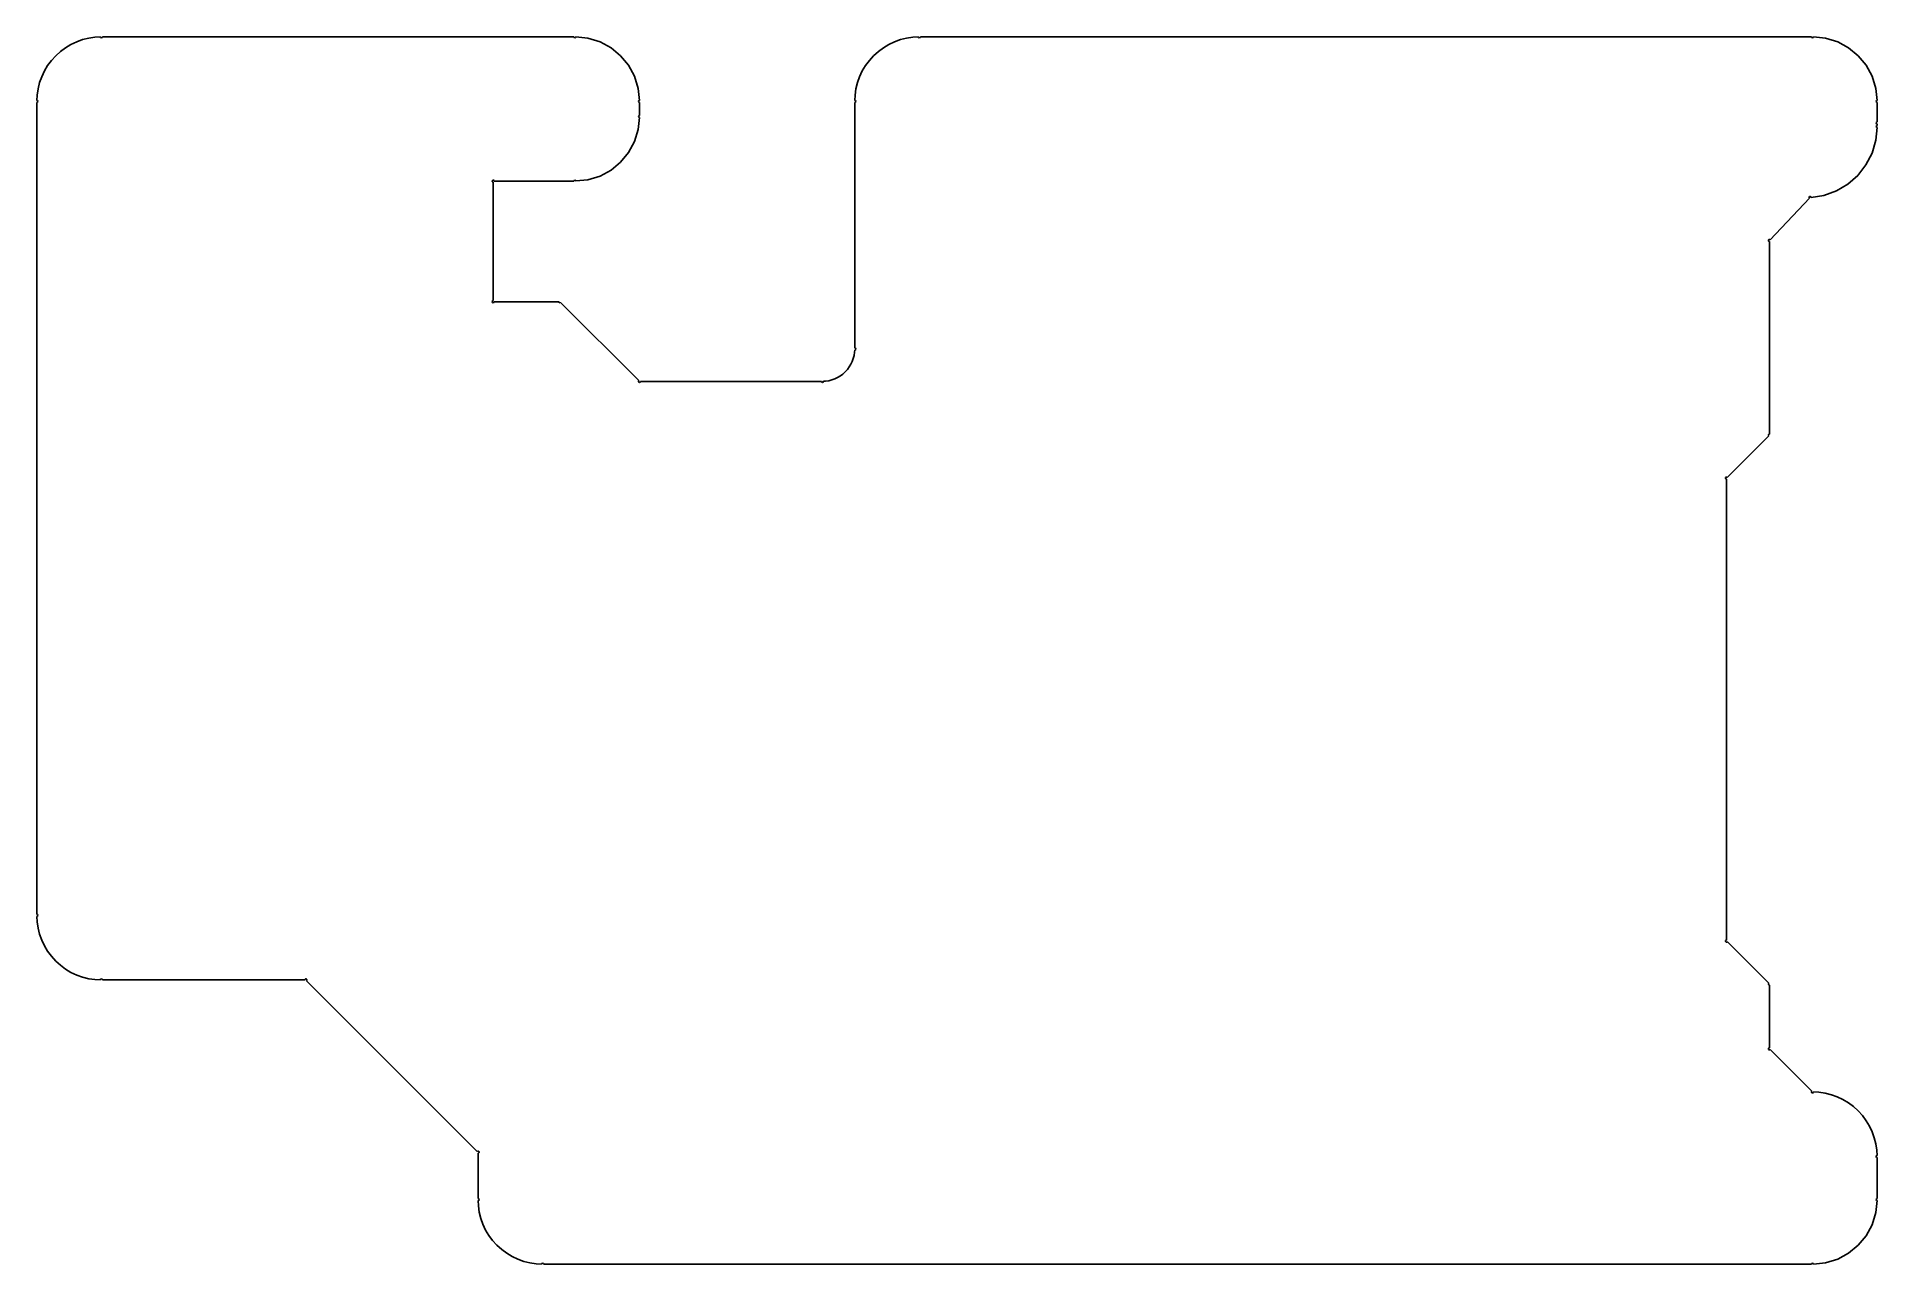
# Model space of a CAD drawing. Header units: millimetres. Extents: x 0 to 85.5, y 0 to 57.
import ezdxf

# ---------------------------------------------------------------- set-up
doc = ezdxf.new("R2010")
doc.units = ezdxf.units.MM

msp = doc.modelspace()

# ---------------------------------------------------------------- linework, layer by layer
for p, q in [((1.336, 56.496, 1.6), (1.099, 56.321, 1.6)), ((1.587, 56.647, 1.6), (1.336, 56.496, 1.6)), ((1.852, 56.772, 1.6), (1.587, 56.647, 1.6)), ((2.127, 56.87, 1.6), (1.852, 56.772, 1.6)), ((2.412, 56.942, 1.6), (2.127, 56.87, 1.6)), ((2.703, 56.985, 1.6), (2.412, 56.942, 1.6)), ((2.95, 56.998, 1.6), (2.703, 56.985, 1.6)), ((2.965, 56.965, 1.6), (2.95, 56.998, 1.6)), ((3, 56.95, 1.6), (2.965, 56.965, 1.6)), ((3.035, 56.965, 1.6), (3, 56.95, 1.6)), ((3.05, 57, 1.6), (3.035, 56.965, 1.6)), ((24.95, 57, 1.6), (3.05, 57, 1.6)), ((24.965, 56.965, 1.6), (24.95, 57, 1.6)), ((25, 56.95, 1.6), (24.965, 56.965, 1.6)), ((25.035, 56.965, 1.6), (25, 56.95, 1.6)), ((25.049, 56.995, 1.6), (25.035, 56.965, 1.6)), ((25.605, 56.939, 1.6), (25.049, 56.995, 1.6)), ((26.168, 56.764, 1.6), (25.605, 56.939, 1.6)), ((26.677, 56.488, 1.6), (26.168, 56.764, 1.6)), ((27.121, 56.121, 1.6), (26.677, 56.488, 1.6)), ((39.336, 56.496, 1.6), (39.099, 56.321, 1.6)), ((39.587, 56.647, 1.6), (39.336, 56.496, 1.6)), ((39.852, 56.772, 1.6), (39.587, 56.647, 1.6)), ((40.127, 56.87, 1.6), (39.852, 56.772, 1.6)), ((40.412, 56.942, 1.6), (40.127, 56.87, 1.6)), ((40.703, 56.985, 1.6), (40.412, 56.942, 1.6)), ((40.95, 56.998, 1.6), (40.703, 56.985, 1.6)), ((40.965, 56.965, 1.6), (40.95, 56.998, 1.6)), ((41, 56.95, 1.6), (40.965, 56.965, 1.6)), ((41.035, 56.965, 1.6), (41, 56.95, 1.6)), ((41.05, 57, 1.6), (41.035, 56.965, 1.6)), ((82.45, 57, 1.6), (41.05, 57, 1.6)), ((82.465, 56.965, 1.6), (82.45, 57, 1.6)), ((82.5, 56.95, 1.6), (82.465, 56.965, 1.6)), ((82.535, 56.965, 1.6), (82.5, 56.95, 1.6)), ((82.549, 56.995, 1.6), (82.535, 56.965, 1.6)), ((83.105, 56.939, 1.6), (82.549, 56.995, 1.6)), ((83.668, 56.764, 1.6), (83.105, 56.939, 1.6)), ((84.177, 56.488, 1.6), (83.668, 56.764, 1.6)), ((84.621, 56.121, 1.6), (84.177, 56.488, 1.6)), ((0.504, 55.664, 1.6), (0.353, 55.413, 1.6)), ((0.679, 55.901, 1.6), (0.504, 55.664, 1.6)), ((0.879, 56.121, 1.6), (0.679, 55.901, 1.6)), ((1.099, 56.321, 1.6), (0.879, 56.121, 1.6)), ((27.488, 55.677, 1.6), (27.121, 56.121, 1.6)), ((27.764, 55.168, 1.6), (27.488, 55.677, 1.6)), ((38.504, 55.664, 1.6), (38.353, 55.413, 1.6)), ((38.679, 55.901, 1.6), (38.504, 55.664, 1.6)), ((38.879, 56.121, 1.6), (38.679, 55.901, 1.6)), ((39.099, 56.321, 1.6), (38.879, 56.121, 1.6)), ((84.988, 55.677, 1.6), (84.621, 56.121, 1.6)), ((85.264, 55.168, 1.6), (84.988, 55.677, 1.6)), ((0.13, 54.873, 1.6), (0.058, 54.588, 1.6)), ((0.228, 55.148, 1.6), (0.13, 54.873, 1.6)), ((0.353, 55.413, 1.6), (0.228, 55.148, 1.6)), ((27.939, 54.605, 1.6), (27.764, 55.168, 1.6)), ((38.13, 54.873, 1.6), (38.058, 54.588, 1.6)), ((38.228, 55.148, 1.6), (38.13, 54.873, 1.6)), ((38.353, 55.413, 1.6), (38.228, 55.148, 1.6)), ((85.439, 54.605, 1.6), (85.264, 55.168, 1.6)), ((0.035, 53.965, 1.6), (0, 53.95, 1.6)), ((0, 53.95, 1.6), (0, 16.25, 1.6)), ((0.015, 54.297, 1.6), (0.002, 54.05, 1.6)), ((0.002, 54.05, 1.6), (0.035, 54.035, 1.6)), ((0.058, 54.588, 1.6), (0.015, 54.297, 1.6)), ((0.035, 54.035, 1.6), (0.05, 54, 1.6)), ((0.05, 54, 1.6), (0.035, 53.965, 1.6)), ((27.995, 54.049, 1.6), (27.939, 54.605, 1.6)), ((27.95, 54, 1.6), (27.965, 54.035, 1.6)), ((27.965, 53.965, 1.6), (27.95, 54, 1.6)), ((27.965, 54.035, 1.6), (27.995, 54.049, 1.6)), ((28, 53.95, 1.6), (27.965, 53.965, 1.6)), ((28, 53.35, 1.6), (28, 53.95, 1.6)), ((38.035, 53.965, 1.6), (38, 53.95, 1.6)), ((38, 53.95, 1.6), (38, 42.55, 1.6)), ((38.015, 54.297, 1.6), (38.002, 54.05, 1.6)), ((38.002, 54.05, 1.6), (38.035, 54.035, 1.6)), ((38.058, 54.588, 1.6), (38.015, 54.297, 1.6)), ((38.035, 54.035, 1.6), (38.05, 54, 1.6)), ((38.05, 54, 1.6), (38.035, 53.965, 1.6)), ((85.495, 54.049, 1.6), (85.439, 54.605, 1.6)), ((85.45, 54, 1.6), (85.465, 54.035, 1.6)), ((85.465, 53.965, 1.6), (85.45, 54, 1.6)), ((85.465, 54.035, 1.6), (85.495, 54.049, 1.6)), ((85.5, 53.95, 1.6), (85.465, 53.965, 1.6)), ((85.5, 53.05, 1.6), (85.5, 53.95, 1.6)), ((27.939, 52.695, 1.6), (27.995, 53.251, 1.6)), ((27.95, 53.3, 1.6), (27.965, 53.335, 1.6)), ((27.965, 53.265, 1.6), (27.95, 53.3, 1.6)), ((27.965, 53.335, 1.6), (28, 53.35, 1.6)), ((27.995, 53.251, 1.6), (27.965, 53.265, 1.6)), ((85.45, 53, 1.6), (85.465, 53.035, 1.6)), ((85.465, 53.035, 1.6), (85.5, 53.05, 1.6)), ((27.764, 52.132, 1.6), (27.939, 52.695, 1.6)), ((85.263, 51.597, 1.6), (85.442, 52.197, 1.6)), ((85.442, 52.197, 1.6), (85.499, 52.788, 1.6)), ((85.465, 52.965, 1.6), (85.45, 53, 1.6)), ((85.454, 52.838, 1.6), (85.469, 52.873, 1.6)), ((85.469, 52.803, 1.6), (85.454, 52.838, 1.6)), ((85.502, 52.95, 1.6), (85.465, 52.965, 1.6)), ((85.469, 52.873, 1.6), (85.504, 52.888, 1.6)), ((85.499, 52.788, 1.6), (85.469, 52.803, 1.6)), ((85.504, 52.888, 1.6), (85.502, 52.95, 1.6)), ((27.121, 51.179, 1.6), (27.488, 51.623, 1.6)), ((27.488, 51.623, 1.6), (27.764, 52.132, 1.6)), ((84.979, 51.049, 1.6), (85.263, 51.597, 1.6)), ((25.605, 50.361, 1.6), (26.168, 50.536, 1.6)), ((26.168, 50.536, 1.6), (26.677, 50.812, 1.6)), ((26.677, 50.812, 1.6), (27.121, 51.179, 1.6)), ((84.142, 50.163, 1.6), (84.601, 50.567, 1.6)), ((84.601, 50.567, 1.6), (84.979, 51.049, 1.6)), ((21.151, 50.31, 1.6), (21.165, 50.335, 1.6)), ((21.154, 50.281, 1.6), (21.151, 50.31, 1.6)), ((21.172, 50.259, 1.6), (21.154, 50.281, 1.6)), ((21.165, 50.335, 1.6), (21.19, 50.349, 1.6)), ((21.2, 50.25, 1.6), (21.172, 50.259, 1.6)), ((21.19, 50.349, 1.6), (21.219, 50.346, 1.6)), ((21.2, 44.75, 1.6), (21.2, 50.25, 1.6)), ((21.219, 50.346, 1.6), (21.241, 50.328, 1.6)), ((21.241, 50.328, 1.6), (21.25, 50.3, 1.6)), ((21.25, 50.3, 1.6), (24.95, 50.3, 1.6)), ((24.95, 50.3, 1.6), (24.965, 50.335, 1.6)), ((24.965, 50.335, 1.6), (25, 50.35, 1.6)), ((25, 50.35, 1.6), (25.035, 50.335, 1.6)), ((25.035, 50.335, 1.6), (25.049, 50.305, 1.6)), ((25.049, 50.305, 1.6), (25.605, 50.361, 1.6)), ((82.435, 49.544, 1.6), (83.022, 49.635, 1.6)), ((83.022, 49.635, 1.6), (83.611, 49.848, 1.6)), ((83.611, 49.848, 1.6), (84.142, 50.163, 1.6)), ((80.534, 47.576, 1.6), (82.352, 49.5, 1.6)), ((82.336, 49.537, 1.6), (82.34, 49.556, 1.6)), ((82.352, 49.5, 1.6), (82.336, 49.537, 1.6)), ((82.34, 49.556, 1.6), (82.358, 49.578, 1.6)), ((82.358, 49.578, 1.6), (82.386, 49.587, 1.6)), ((82.386, 49.587, 1.6), (82.405, 49.583, 1.6)), ((82.405, 49.583, 1.6), (82.427, 49.565, 1.6)), ((82.427, 49.565, 1.6), (82.435, 49.544, 1.6)), ((80.45, 47.54, 1.6), (80.454, 47.559, 1.6)), ((80.459, 47.512, 1.6), (80.45, 47.54, 1.6)), ((80.454, 47.559, 1.6), (80.472, 47.581, 1.6)), ((80.481, 47.494, 1.6), (80.459, 47.512, 1.6)), ((80.472, 47.581, 1.6), (80.49, 47.589, 1.6)), ((80.5, 47.49, 1.6), (80.481, 47.494, 1.6)), ((80.49, 47.589, 1.6), (80.51, 47.589, 1.6)), ((80.5, 38.55, 1.6), (80.5, 47.49, 1.6)), ((80.51, 47.589, 1.6), (80.534, 47.576, 1.6)), ((21.15, 44.7, 1.6), (21.165, 44.735, 1.6)), ((21.165, 44.665, 1.6), (21.15, 44.7, 1.6)), ((21.165, 44.735, 1.6), (21.2, 44.75, 1.6)), ((21.2, 44.65, 1.6), (21.165, 44.665, 1.6)), ((21.235, 44.665, 1.6), (21.2, 44.65, 1.6)), ((21.25, 44.7, 1.6), (21.235, 44.665, 1.6)), ((24.25, 44.7, 1.6), (21.25, 44.7, 1.6)), ((24.259, 44.672, 1.6), (24.25, 44.7, 1.6)), ((24.281, 44.654, 1.6), (24.259, 44.672, 1.6)), ((24.31, 44.651, 1.6), (24.281, 44.654, 1.6)), ((24.335, 44.665, 1.6), (24.31, 44.651, 1.6)), ((27.965, 41.035, 1.6), (24.335, 44.665, 1.6)), ((37.886, 41.926, 1.6), (37.823, 41.794, 1.6)), ((37.935, 42.064, 1.6), (37.886, 41.926, 1.6)), ((37.971, 42.206, 1.6), (37.935, 42.064, 1.6)), ((37.993, 42.352, 1.6), (37.971, 42.206, 1.6)), ((37.998, 42.45, 1.6), (37.993, 42.352, 1.6)), ((38.035, 42.465, 1.6), (37.998, 42.45, 1.6)), ((38, 42.55, 1.6), (38.035, 42.535, 1.6)), ((38.035, 42.535, 1.6), (38.05, 42.5, 1.6)), ((38.05, 42.5, 1.6), (38.035, 42.465, 1.6)), ((36.936, 41.065, 1.6), (36.794, 41.029, 1.6)), ((37.074, 41.114, 1.6), (36.936, 41.065, 1.6)), ((37.206, 41.177, 1.6), (37.074, 41.114, 1.6)), ((37.332, 41.252, 1.6), (37.206, 41.177, 1.6)), ((37.451, 41.34, 1.6), (37.332, 41.252, 1.6)), ((37.561, 41.439, 1.6), (37.451, 41.34, 1.6)), ((37.66, 41.549, 1.6), (37.561, 41.439, 1.6)), ((37.748, 41.668, 1.6), (37.66, 41.549, 1.6)), ((37.823, 41.794, 1.6), (37.748, 41.668, 1.6)), ((27.951, 41.01, 1.6), (27.965, 41.035, 1.6)), ((27.954, 40.981, 1.6), (27.951, 41.01, 1.6)), ((27.972, 40.959, 1.6), (27.954, 40.981, 1.6)), ((28, 40.95, 1.6), (27.972, 40.959, 1.6)), ((28.035, 40.965, 1.6), (28, 40.95, 1.6)), ((28.05, 41, 1.6), (28.035, 40.965, 1.6)), ((36.45, 41, 1.6), (28.05, 41, 1.6)), ((36.465, 40.965, 1.6), (36.45, 41, 1.6)), ((36.5, 40.95, 1.6), (36.465, 40.965, 1.6)), ((36.535, 40.965, 1.6), (36.5, 40.95, 1.6)), ((36.55, 41.002, 1.6), (36.535, 40.965, 1.6)), ((36.648, 41.007, 1.6), (36.55, 41.002, 1.6)), ((36.794, 41.029, 1.6), (36.648, 41.007, 1.6)), ((80.451, 38.49, 1.6), (80.454, 38.519, 1.6)), ((80.465, 38.465, 1.6), (80.451, 38.49, 1.6)), ((80.454, 38.519, 1.6), (80.472, 38.541, 1.6)), ((80.472, 38.541, 1.6), (80.5, 38.55, 1.6)), ((78.535, 36.535, 1.6), (80.465, 38.465, 1.6)), ((78.45, 36.5, 1.6), (78.459, 36.528, 1.6)), ((78.465, 36.465, 1.6), (78.45, 36.5, 1.6)), ((78.459, 36.528, 1.6), (78.481, 36.546, 1.6)), ((78.5, 36.45, 1.6), (78.465, 36.465, 1.6)), ((78.481, 36.546, 1.6), (78.51, 36.549, 1.6)), ((78.5, 15.05, 1.6), (78.5, 36.45, 1.6)), ((78.51, 36.549, 1.6), (78.535, 36.535, 1.6)), ((0, 16.25, 1.6), (0.035, 16.235, 1.6)), ((0.035, 16.165, 1.6), (0.002, 16.15, 1.6)), ((0.002, 16.15, 1.6), (0.015, 15.903, 1.6)), ((0.015, 15.903, 1.6), (0.058, 15.612, 1.6)), ((0.035, 16.235, 1.6), (0.05, 16.2, 1.6)), ((0.05, 16.2, 1.6), (0.035, 16.165, 1.6)), ((0.058, 15.612, 1.6), (0.13, 15.327, 1.6)), ((0.13, 15.327, 1.6), (0.228, 15.052, 1.6)), ((0.228, 15.052, 1.6), (0.353, 14.787, 1.6)), ((0.353, 14.787, 1.6), (0.504, 14.536, 1.6)), ((78.451, 14.99, 1.6), (78.459, 15.028, 1.6)), ((78.465, 14.965, 1.6), (78.451, 14.99, 1.6)), ((78.459, 15.028, 1.6), (78.481, 15.046, 1.6)), ((78.49, 14.951, 1.6), (78.465, 14.965, 1.6)), ((78.481, 15.046, 1.6), (78.5, 15.05, 1.6)), ((78.52, 14.951, 1.6), (78.49, 14.951, 1.6)), ((78.545, 14.965, 1.6), (78.52, 14.951, 1.6)), ((80.465, 13.045, 1.6), (78.545, 14.965, 1.6)), ((0.504, 14.536, 1.6), (0.679, 14.299, 1.6)), ((0.679, 14.299, 1.6), (0.879, 14.079, 1.6)), ((0.879, 14.079, 1.6), (1.099, 13.879, 1.6)), ((1.099, 13.879, 1.6), (1.336, 13.704, 1.6)), ((1.336, 13.704, 1.6), (1.587, 13.553, 1.6)), ((1.587, 13.553, 1.6), (1.852, 13.428, 1.6)), ((1.852, 13.428, 1.6), (2.127, 13.33, 1.6)), ((2.127, 13.33, 1.6), (2.412, 13.258, 1.6)), ((2.412, 13.258, 1.6), (2.703, 13.215, 1.6)), ((2.703, 13.215, 1.6), (2.95, 13.202, 1.6)), ((2.95, 13.202, 1.6), (2.965, 13.235, 1.6)), ((2.965, 13.235, 1.6), (3, 13.25, 1.6)), ((3, 13.25, 1.6), (3.035, 13.235, 1.6)), ((3.035, 13.235, 1.6), (3.05, 13.2, 1.6)), ((3.05, 13.2, 1.6), (12.45, 13.2, 1.6)), ((12.45, 13.2, 1.6), (12.459, 13.228, 1.6)), ((12.459, 13.228, 1.6), (12.481, 13.246, 1.6)), ((12.481, 13.246, 1.6), (12.5, 13.25, 1.6)), ((12.5, 13.25, 1.6), (12.528, 13.241, 1.6)), ((12.528, 13.241, 1.6), (12.546, 13.219, 1.6)), ((12.55, 13.2, 1.6), (12.535, 13.165, 1.6)), ((12.535, 13.165, 1.6), (20.465, 5.235, 1.6)), ((12.546, 13.219, 1.6), (12.55, 13.2, 1.6)), ((80.451, 13.02, 1.6), (80.465, 13.045, 1.6)), ((80.454, 12.991, 1.6), (80.451, 13.02, 1.6)), ((80.472, 12.969, 1.6), (80.454, 12.991, 1.6)), ((80.5, 12.96, 1.6), (80.472, 12.969, 1.6)), ((80.5, 10.05, 1.6), (80.5, 12.96, 1.6)), ((80.45, 10, 1.6), (80.454, 10.019, 1.6)), ((80.459, 9.972, 1.6), (80.45, 10, 1.6)), ((80.454, 10.019, 1.6), (80.472, 10.041, 1.6)), ((80.481, 9.954, 1.6), (80.459, 9.972, 1.6)), ((80.472, 10.041, 1.6), (80.5, 10.05, 1.6)), ((80.5, 9.95, 1.6), (80.481, 9.954, 1.6)), ((80.535, 9.965, 1.6), (80.5, 9.95, 1.6)), ((82.465, 8.035, 1.6), (80.535, 9.965, 1.6)), ((82.45, 8, 1.6), (82.465, 8.035, 1.6)), ((82.454, 7.981, 1.6), (82.45, 8, 1.6)), ((82.472, 7.959, 1.6), (82.454, 7.981, 1.6)), ((82.5, 7.95, 1.6), (82.472, 7.959, 1.6)), ((82.519, 7.954, 1.6), (82.5, 7.95, 1.6)), ((82.541, 7.972, 1.6), (82.519, 7.954, 1.6)), ((82.55, 7.998, 1.6), (82.541, 7.972, 1.6)), ((82.797, 7.985, 1.6), (82.55, 7.998, 1.6)), ((83.088, 7.942, 1.6), (82.797, 7.985, 1.6)), ((83.373, 7.87, 1.6), (83.088, 7.942, 1.6)), ((83.648, 7.772, 1.6), (83.373, 7.87, 1.6)), ((83.913, 7.647, 1.6), (83.648, 7.772, 1.6)), ((84.164, 7.496, 1.6), (83.913, 7.647, 1.6)), ((84.401, 7.321, 1.6), (84.164, 7.496, 1.6)), ((84.621, 7.121, 1.6), (84.401, 7.321, 1.6)), ((84.821, 6.901, 1.6), (84.621, 7.121, 1.6)), ((84.996, 6.664, 1.6), (84.821, 6.901, 1.6)), ((85.147, 6.413, 1.6), (84.996, 6.664, 1.6)), ((85.272, 6.148, 1.6), (85.147, 6.413, 1.6)), ((85.37, 5.873, 1.6), (85.272, 6.148, 1.6)), ((20.465, 5.235, 1.6), (20.5, 5.25, 1.6)), ((20.5, 5.25, 1.6), (20.519, 5.246, 1.6)), ((20.528, 5.159, 1.6), (20.5, 5.15, 1.6)), ((20.5, 5.15, 1.6), (20.5, 3.05, 1.6)), ((20.519, 5.246, 1.6), (20.541, 5.228, 1.6)), ((20.546, 5.181, 1.6), (20.528, 5.159, 1.6)), ((20.541, 5.228, 1.6), (20.55, 5.2, 1.6)), ((20.55, 5.2, 1.6), (20.546, 5.181, 1.6)), ((85.442, 5.588, 1.6), (85.37, 5.873, 1.6)), ((85.485, 5.297, 1.6), (85.442, 5.588, 1.6)), ((85.498, 5.05, 1.6), (85.485, 5.297, 1.6)), ((85.451, 4.99, 1.6), (85.459, 5.028, 1.6)), ((85.472, 4.959, 1.6), (85.451, 4.99, 1.6)), ((85.459, 5.028, 1.6), (85.472, 5.041, 1.6)), ((85.472, 5.041, 1.6), (85.498, 5.05, 1.6)), ((85.5, 4.95, 1.6), (85.472, 4.959, 1.6)), ((85.5, 3.05, 1.6), (85.5, 4.95, 1.6)), ((20.5, 3.05, 1.6), (20.535, 3.035, 1.6)), ((20.535, 2.965, 1.6), (20.502, 2.95, 1.6)), ((20.502, 2.95, 1.6), (20.515, 2.703, 1.6)), ((20.515, 2.703, 1.6), (20.558, 2.412, 1.6)), ((20.535, 3.035, 1.6), (20.55, 3, 1.6)), ((20.55, 3, 1.6), (20.535, 2.965, 1.6)), ((85.439, 2.395, 1.6), (85.495, 2.951, 1.6)), ((85.45, 3, 1.6), (85.465, 3.035, 1.6)), ((85.465, 2.965, 1.6), (85.45, 3, 1.6)), ((85.465, 3.035, 1.6), (85.5, 3.05, 1.6)), ((85.495, 2.951, 1.6), (85.465, 2.965, 1.6)), ((20.558, 2.412, 1.6), (20.63, 2.127, 1.6)), ((20.63, 2.127, 1.6), (20.728, 1.852, 1.6)), ((20.728, 1.852, 1.6), (20.853, 1.587, 1.6)), ((84.988, 1.323, 1.6), (85.264, 1.832, 1.6)), ((85.264, 1.832, 1.6), (85.439, 2.395, 1.6)), ((20.853, 1.587, 1.6), (21.004, 1.336, 1.6)), ((21.004, 1.336, 1.6), (21.179, 1.099, 1.6)), ((21.179, 1.099, 1.6), (21.379, 0.879, 1.6)), ((21.379, 0.879, 1.6), (21.599, 0.679, 1.6)), ((84.177, 0.512, 1.6), (84.621, 0.879, 1.6)), ((84.621, 0.879, 1.6), (84.988, 1.323, 1.6)), ((21.599, 0.679, 1.6), (21.836, 0.504, 1.6)), ((21.836, 0.504, 1.6), (22.087, 0.353, 1.6)), ((22.087, 0.353, 1.6), (22.352, 0.228, 1.6)), ((22.352, 0.228, 1.6), (22.627, 0.13, 1.6)), ((22.627, 0.13, 1.6), (22.912, 0.058, 1.6)), ((22.912, 0.058, 1.6), (23.203, 0.015, 1.6)), ((23.203, 0.015, 1.6), (23.45, 0.002, 1.6)), ((23.45, 0.002, 1.6), (23.465, 0.035, 1.6)), ((23.465, 0.035, 1.6), (23.5, 0.05, 1.6)), ((23.5, 0.05, 1.6), (23.535, 0.035, 1.6)), ((23.535, 0.035, 1.6), (23.55, 0, 1.6)), ((23.55, 0, 1.6), (82.45, 0, 1.6)), ((82.45, 0, 1.6), (82.465, 0.035, 1.6)), ((82.465, 0.035, 1.6), (82.5, 0.05, 1.6)), ((82.5, 0.05, 1.6), (82.535, 0.035, 1.6)), ((82.535, 0.035, 1.6), (82.549, 0.005, 1.6)), ((82.549, 0.005, 1.6), (83.105, 0.061, 1.6)), ((83.105, 0.061, 1.6), (83.668, 0.236, 1.6)), ((83.668, 0.236, 1.6), (84.177, 0.512, 1.6))]:
    msp.add_line(p, q)

doc.saveas('drawing.dxf')
